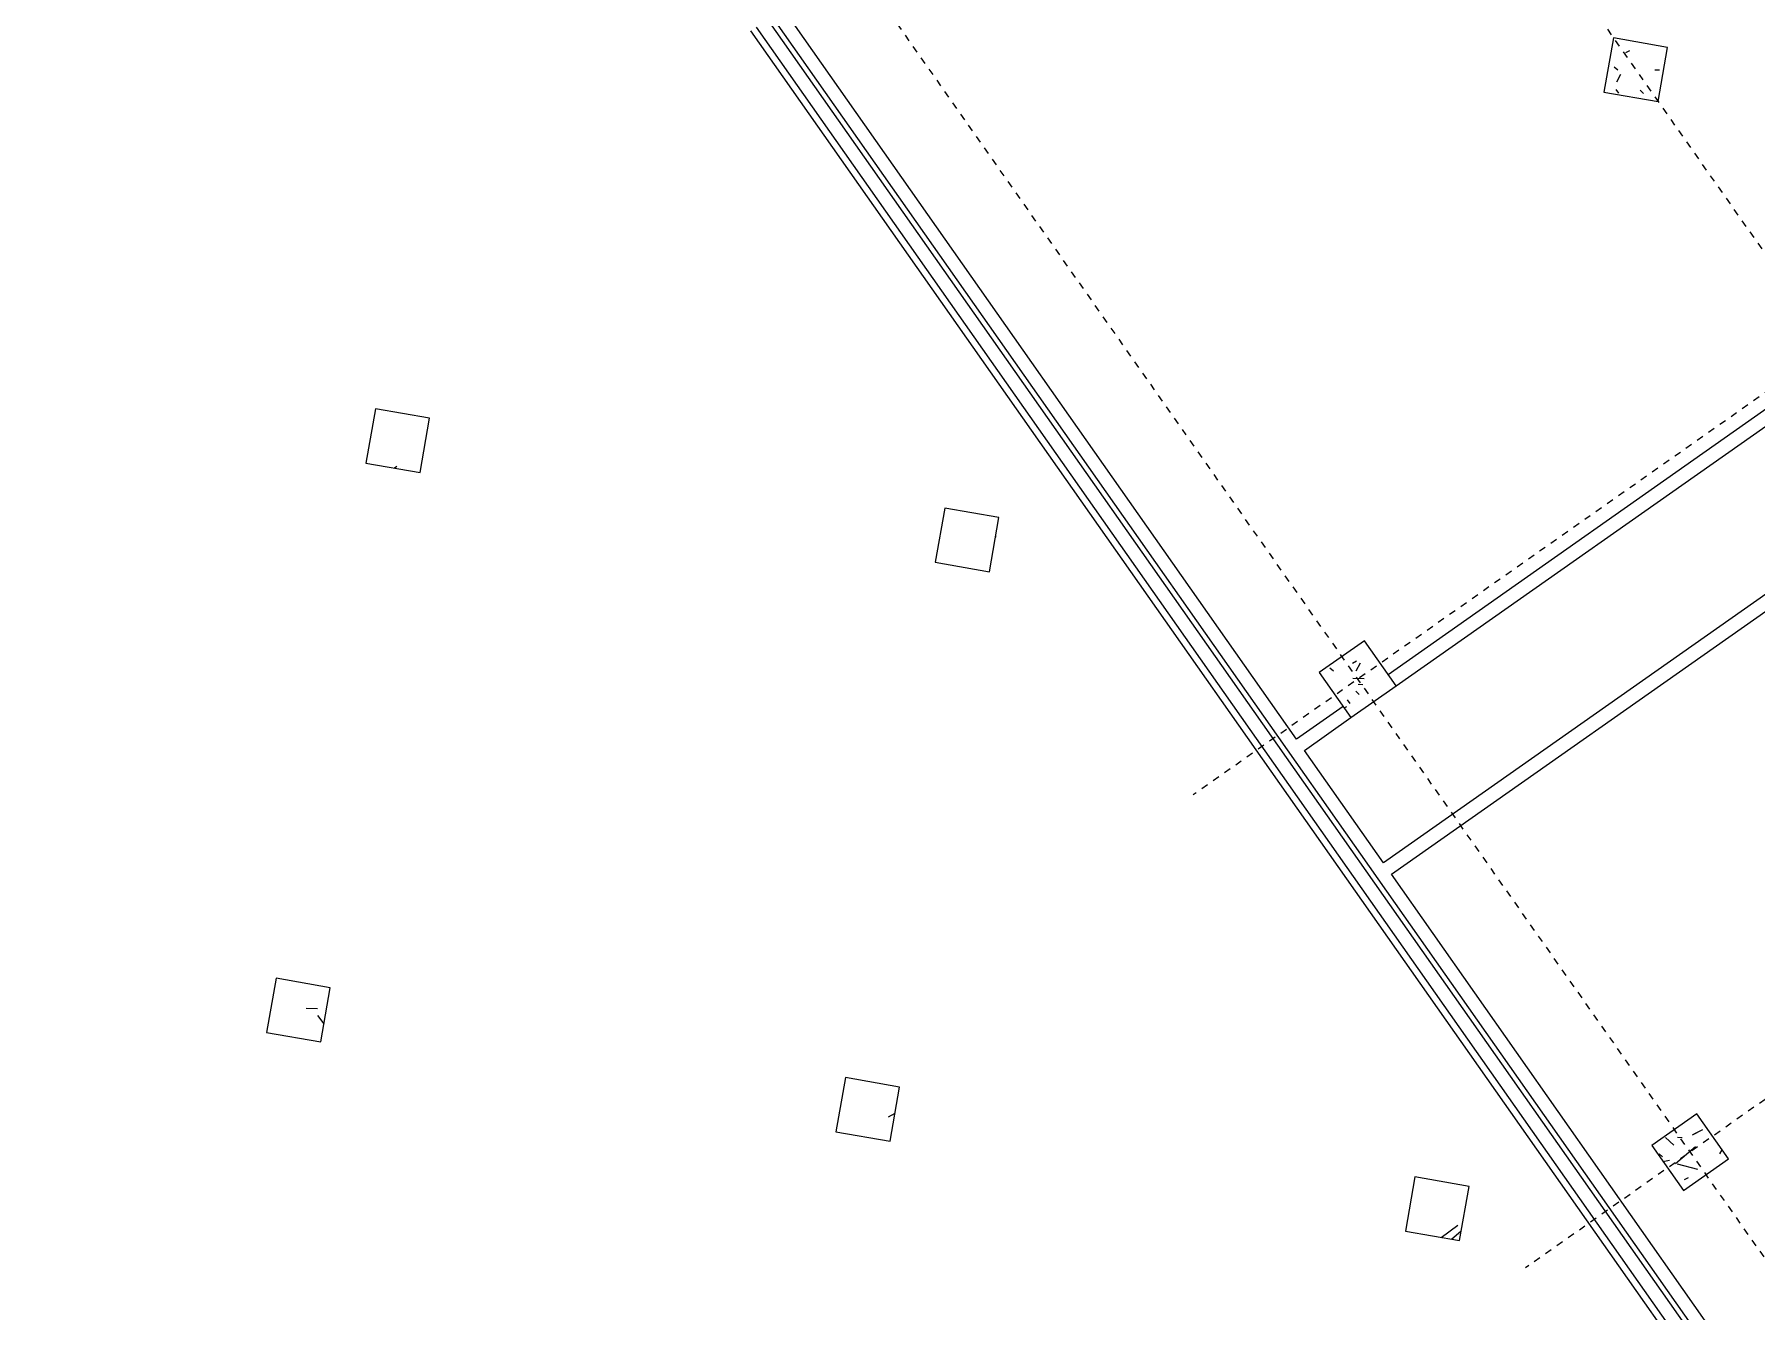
# Model space of a CAD drawing. Extents: x 274235 to 276654, y 142848 to 144425.
# Drawn here: x 275863.89 to 275888.92, y 143111.74 to 143130.3 of the extents above; entities that cross this region are included whole.
import ezdxf

# ---------------------------------------------------------------- set-up
doc = ezdxf.new("R2010")
doc.units = 0
doc.header["$LTSCALE"] = 1.5
doc.linetypes.add('ACM-G-CENTER', pattern=[50.800000000000004, 31.75, -6.350000000000001, 6.350000000000001, -6.350000000000001])
doc.layers.get('0').update_dxf_attribs({"linetype": 'CONTINUOUS', "lineweight": 0})
for name, color, linetype, lineweight in [('_ACM-A-DETL', 7, 'CONTINUOUS', 5), ('_ACM-A-GRID', 3, 'CONTINUOUS', 5), ('_ACM-A-WALL-FULL', 6, 'CONTINUOUS', 13), ('_ACM-S-STRU-CLOS', 5, 'CONTINUOUS', 5)]:
    doc.layers.add(name, color=color, linetype=linetype, lineweight=lineweight)

# ---------------------------------------------------------------- blocks, each defined once
blk = doc.blocks.new('M_Concrete-Rectangular-Column - 800 x 800mm-V780-B1_Working')
at = {"layer": '_ACM-S-STRU-CLOS'}
h = blk.add_hatch(dxfattribs=at)
h.set_pattern_fill('FP_490', color=256, style=0, pattern_type=2)
h.set_pattern_definition([(49.99999999999999, (-622204.125, -654804.566), (3643.681986006824, -318.7812880006761), [381, -4191]), (355, (-622204.125, -654804.566), (-704.8562580461121, 3821.135846227694), [304.8, -3352.8]), (100.451, (-621900.485, -654831.131), (2938.852362929117, 3502.332152374178), [323.8, -3561.801]), (46.184, (-622204.125, -653788.566), (5421.581227536012, -840.8562200555507), [571.5, -6286.5]), (96.636, (-621752.326, -653858.636), (4748.051319755933, 4948.551449789822), [485.7, -5342.701999999999]), (351.184, (-622204.125, -653788.566), (4748.100788072627, 4948.506072045693), [457.2, -5029.2]), (21, (-621696.125, -654042.566), (3032.287836333134, -2045.304476687058), [381, -4191]), (326, (-621696.125, -654042.566), (1236.042244531653, 3683.761809559103), [304.8, -3352.8]), (71.45100000000001, (-621443.434, -654213.0079999999), (4268.342513760047, 1638.424823382678), [323.8, -3561.801]), (37.50000000000001, (-622204.125, -654804.566), (61.77206501183639, 1691.100777463062), [167.64, -3144.52, 167.64, -6601.46]), (37.50000000000001, (-622204.125, -654804.566), (61.77206501183639, 1691.100777463062), [-3479.8, -3235.96, 167.64, -3197.86]), (7.499999999999999, (-622204.125, -654804.566), (1336.393250206115, 2003.61149636239), [167.64, -1772.92, 167.64, -4351.02]), (7.499999999999999, (-622204.125, -654804.566), (1336.393250206115, 2003.61149636239), [-2108.2, -3068.32, 167.64, -1115.06]), (327.5, (-623336.965, -654804.566), (2711.817807077548, -114.578640950727), [167.64, -1102.36, -9220.2]), (327.5, (-623336.965, -654804.566), (2711.817807077548, -114.578640950727), [-1270, 167.64, -3794.76, -5257.8]), (327.5, (-623336.965, -654804.566), (2711.817807077548, -114.578640950727), [-5232.4, 167.64, -5090.16]), (317.5, (-623844.965, -654804.566), (2962.585592803855, 508.5334453662156), [167.64, -1483.36, 167.64, -6197.6]), (317.5, (-623844.965, -654804.566), (2962.585592803855, 508.5334453662156), [-1818.64, -2463.8, 167.64, -3566.16])])
h.paths.add_polyline_path([(400.0000000006021, -399.99999999932), (400.0000000006021, 400.0000000006714), (-399.9999999993893, 400.0000000006714), (-399.9999999993893, -399.99999999932)])
at = {"layer": '_ACM-A-DETL', "color": 250}
for p, q in [((400.0000000000002, 400.0000000000002), (-399.9999999999999, 400.0000000000002)), ((-399.9999999999999, 400.0000000000002), (-399.9999999999999, -399.9999999999999)), ((400.0000000000002, -399.9999999999999), (400.0000000000002, 400.0000000000002)), ((-399.9999999999999, -399.9999999999999), (400.0000000000002, -399.9999999999999))]:
    blk.add_line(p, q, dxfattribs=at)
blk = doc.blocks.new('M_Concrete-Rectangular-Column - 800 x 800mm-V785-B1_Working')
at = {"layer": '_ACM-S-STRU-CLOS'}
h = blk.add_hatch(dxfattribs=at)
h.set_pattern_fill('FP_493', color=256, style=0, pattern_type=2)
h.set_pattern_definition([(49.99999999999999, (-622204.125, -646404.566), (3643.681986006824, -318.7812880006761), [381, -4191]), (355, (-622204.125, -646404.566), (-704.8562580461121, 3821.135846227694), [304.8, -3352.8]), (100.451, (-621900.485, -646431.131), (2938.852362929117, 3502.332152374178), [323.8, -3561.801]), (46.184, (-622204.125, -645388.566), (5421.581227536012, -840.8562200555507), [571.5, -6286.5]), (96.636, (-621752.326, -645458.636), (4748.051319755933, 4948.551449789822), [485.7, -5342.701999999999]), (351.184, (-622204.125, -645388.566), (4748.100788072627, 4948.506072045693), [457.2, -5029.2]), (21, (-621696.125, -645642.566), (3032.287836333134, -2045.304476687058), [381, -4191]), (326, (-621696.125, -645642.566), (1236.042244531653, 3683.761809559103), [304.8, -3352.8]), (71.45100000000001, (-621443.434, -645813.0079999999), (4268.342513760047, 1638.424823382678), [323.8, -3561.801]), (37.50000000000001, (-622204.125, -646404.566), (61.77206501183639, 1691.100777463062), [167.64, -3144.52, 167.64, -6601.46]), (37.50000000000001, (-622204.125, -646404.566), (61.77206501183639, 1691.100777463062), [-3479.8, -3235.96, 167.64, -3197.86]), (7.499999999999999, (-622204.125, -646404.566), (1336.393250206115, 2003.61149636239), [167.64, -1772.92, 167.64, -4351.02]), (7.499999999999999, (-622204.125, -646404.566), (1336.393250206115, 2003.61149636239), [-2108.2, -3068.32, 167.64, -1115.06]), (327.5, (-623336.965, -646404.566), (2711.817807077548, -114.578640950727), [167.64, -1102.36, -9220.2]), (327.5, (-623336.965, -646404.566), (2711.817807077548, -114.578640950727), [-1270, 167.64, -3794.76, -5257.8]), (327.5, (-623336.965, -646404.566), (2711.817807077548, -114.578640950727), [-5232.4, 167.64, -5090.16]), (317.5, (-623844.965, -646404.566), (2962.585592803855, 508.5334453662156), [167.64, -1483.36, 167.64, -6197.6]), (317.5, (-623844.965, -646404.566), (2962.585592803855, 508.5334453662156), [-1818.64, -2463.8, 167.64, -3566.16])])
h.paths.add_polyline_path([(400.0000000006368, -399.9999999994239), (400.0000000006194, 400.0000000005675), (-399.9999999993719, 400.0000000005675), (-399.9999999993547, -399.9999999994239)])
at = {"layer": '_ACM-A-DETL', "color": 250}
for p, q in [((400.0000000000002, 400.0000000000002), (-399.9999999999999, 400.0000000000002)), ((-399.9999999999999, 400.0000000000002), (-399.9999999999999, -399.9999999999999)), ((400.0000000000002, -399.9999999999999), (400.0000000000002, 400.0000000000002)), ((-399.9999999999999, -399.9999999999999), (400.0000000000002, -399.9999999999999))]:
    blk.add_line(p, q, dxfattribs=at)
blk = doc.blocks.new('M_Concrete-Rectangular-Column - 800 x 800mm-V873-B1_Working')
at = {"layer": '_ACM-S-STRU-CLOS'}
h = blk.add_hatch(dxfattribs=at)
h.set_pattern_fill('FP_549', color=256, style=0, pattern_type=2)
h.set_pattern_definition([(49.99999999999999, (-630604.125, -654804.566), (3643.681986006824, -318.7812880006761), [381, -4191]), (355, (-630604.125, -654804.566), (-704.8562580461121, 3821.135846227694), [304.8, -3352.8]), (100.451, (-630300.485, -654831.131), (2938.852362929117, 3502.332152374178), [323.8, -3561.801]), (46.184, (-630604.125, -653788.566), (5421.581919880712, -840.8554984886337), [571.5, -6286.5]), (96.636, (-630152.326, -653858.636), (4748.051319755933, 4948.551449789822), [485.7, -5342.701999999999]), (351.184, (-630604.125, -653788.566), (4748.100788072627, 4948.506072045693), [457.2, -5029.2]), (21, (-630096.125, -654042.566), (3032.287836333134, -2045.304476687058), [381, -4191]), (326, (-630096.125, -654042.566), (1236.042244531653, 3683.761809559103), [304.8, -3352.8]), (71.45100000000001, (-629843.434, -654213.0079999999), (4268.342513760047, 1638.424823382678), [323.8, -3561.801]), (37.50000000000001, (-630604.125, -654804.566), (61.77206501183639, 1691.100777463062), [167.64, -3144.52, 167.64, -6601.46]), (37.50000000000001, (-630604.125, -654804.566), (61.77206501183639, 1691.100777463062), [-3479.8, -3235.96, 167.64, -3197.86]), (7.499999999999999, (-630604.125, -654804.566), (1336.393250206115, 2003.61149636239), [167.64, -1772.92, 167.64, -4351.02]), (7.499999999999999, (-630604.125, -654804.566), (1336.393250206115, 2003.61149636239), [-2108.2, -3068.32, 167.64, -1115.06]), (327.5, (-631736.965, -654804.566), (2711.817807077548, -114.578640950727), [167.64, -1102.36, -9220.2]), (327.5, (-631736.965, -654804.566), (2711.817807077548, -114.578640950727), [-1270, 167.64, -3794.76, -5257.8]), (327.5, (-631736.965, -654804.566), (2711.817807077548, -114.578640950727), [-5232.4, 167.64, -5090.16]), (317.5, (-632244.965, -654804.566), (2962.585592803855, 508.5334453662156), [167.64, -1483.36, 167.64, -6197.6]), (317.5, (-632244.965, -654804.566), (2962.585592803855, 508.5334453662156), [-1818.64, -2463.8, 167.64, -3566.16])])
h.paths.add_polyline_path([(400.0000000005675, -399.9999999992853), (400.0000000005675, 400.0000000007061), (-399.9999999994413, 400.0000000007061), (-399.9999999994413, -399.9999999992853)])
at = {"layer": '_ACM-A-DETL', "color": 250}
for p, q in [((400.0000000000002, 400.0000000000002), (-399.9999999999999, 400.0000000000002)), ((-399.9999999999999, 400.0000000000002), (-399.9999999999999, -399.9999999999999)), ((400.0000000000002, -399.9999999999999), (400.0000000000002, 400.0000000000002)), ((-399.9999999999999, -399.9999999999999), (400.0000000000002, -399.9999999999999))]:
    blk.add_line(p, q, dxfattribs=at)
blk = doc.blocks.new('M_Concrete-Rectangular-Column - 800 x 800mm-V874-B1_Working')
at = {"layer": '_ACM-S-STRU-CLOS'}
h = blk.add_hatch(dxfattribs=at)
h.set_pattern_fill('FP_550', color=256, style=0, pattern_type=2)
h.set_pattern_definition([(49.99999999999999, (-630604.125, -646404.566), (3643.681986006824, -318.7812880006761), [381, -4191]), (355, (-630604.125, -646404.566), (-704.8562580461121, 3821.135846227694), [304.8, -3352.8]), (100.451, (-630300.485, -646431.131), (2938.852362929117, 3502.332152374178), [323.8, -3561.801]), (46.184, (-630604.125, -645388.566), (5421.581919880712, -840.8554984886337), [571.5, -6286.5]), (96.636, (-630152.326, -645458.636), (4748.051319755933, 4948.551449789822), [485.7, -5342.701999999999]), (351.184, (-630604.125, -645388.566), (4748.100788072627, 4948.506072045693), [457.2, -5029.2]), (21, (-630096.125, -645642.566), (3032.287836333134, -2045.304476687058), [381, -4191]), (326, (-630096.125, -645642.566), (1236.042244531653, 3683.761809559103), [304.8, -3352.8]), (71.45100000000001, (-629843.434, -645813.0079999999), (4268.342513760047, 1638.424823382678), [323.8, -3561.801]), (37.50000000000001, (-630604.125, -646404.566), (61.77206501183639, 1691.100777463062), [167.64, -3144.52, 167.64, -6601.46]), (37.50000000000001, (-630604.125, -646404.566), (61.77206501183639, 1691.100777463062), [-3479.8, -3235.96, 167.64, -3197.86]), (7.499999999999999, (-630604.125, -646404.566), (1336.393250206115, 2003.61149636239), [167.64, -1772.92, 167.64, -4351.02]), (7.499999999999999, (-630604.125, -646404.566), (1336.393250206115, 2003.61149636239), [-2108.2, -3068.32, 167.64, -1115.06]), (327.5, (-631736.965, -646404.566), (2711.817807077548, -114.578640950727), [167.64, -1102.36, -9220.2]), (327.5, (-631736.965, -646404.566), (2711.817807077548, -114.578640950727), [-1270, 167.64, -3794.76, -5257.8]), (327.5, (-631736.965, -646404.566), (2711.817807077548, -114.578640950727), [-5232.4, 167.64, -5090.16]), (317.5, (-632244.965, -646404.566), (2962.585592803855, 508.5334453662156), [167.64, -1483.36, 167.64, -6197.6]), (317.5, (-632244.965, -646404.566), (2962.585592803855, 508.5334453662156), [-1818.64, -2463.8, 167.64, -3566.16])])
h.paths.add_polyline_path([(400.0000000006021, -399.9999999993893), (400.0000000005847, 400.0000000006021), (-399.9999999994239, 400.0000000006021), (-399.9999999994066, -399.9999999993893)])
at = {"layer": '_ACM-A-DETL', "color": 250}
for p, q in [((400.0000000000002, 400.0000000000002), (-399.9999999999999, 400.0000000000002)), ((-399.9999999999999, 400.0000000000002), (-399.9999999999999, -399.9999999999999)), ((400.0000000000002, -399.9999999999999), (400.0000000000002, 400.0000000000002)), ((-399.9999999999999, -399.9999999999999), (400.0000000000002, -399.9999999999999))]:
    blk.add_line(p, q, dxfattribs=at)
blk = doc.blocks.new('M_Concrete-Rectangular-Column - 800 x 800mm-V879-B1_Working')
at = {"layer": '_ACM-S-STRU-CLOS'}
h = blk.add_hatch(dxfattribs=at)
h.set_pattern_fill('FP_553', color=256, style=0, pattern_type=2)
h.set_pattern_definition([(49.99999999999999, (-639004.125, -646404.566), (3643.681986006824, -318.7812880006761), [381, -4191]), (355, (-639004.125, -646404.566), (-704.8562580461121, 3821.135846227694), [304.8, -3352.8]), (100.451, (-638700.485, -646431.131), (2938.852362929117, 3502.332152374178), [323.8, -3561.801]), (46.184, (-639004.125, -645388.566), (5421.581919880712, -840.8554984886337), [571.5, -6286.5]), (96.636, (-638552.326, -645458.636), (4748.051319755933, 4948.551449789822), [485.7, -5342.701999999999]), (351.184, (-639004.125, -645388.566), (4748.100788072627, 4948.506072045693), [457.2, -5029.2]), (21, (-638496.125, -645642.566), (3032.287836333134, -2045.304476687058), [381, -4191]), (326, (-638496.125, -645642.566), (1236.042244531653, 3683.761809559103), [304.8, -3352.8]), (71.45100000000001, (-638243.434, -645813.0079999999), (4268.342513760047, 1638.424823382678), [323.8, -3561.801]), (37.50000000000001, (-639004.125, -646404.566), (61.77206501183639, 1691.100777463062), [167.64, -3144.52, 167.64, -6601.46]), (37.50000000000001, (-639004.125, -646404.566), (61.77206501183639, 1691.100777463062), [-3479.8, -3235.96, 167.64, -3197.86]), (7.499999999999999, (-639004.125, -646404.566), (1336.393250206115, 2003.61149636239), [167.64, -1772.92, 167.64, -4351.02]), (7.499999999999999, (-639004.125, -646404.566), (1336.393250206115, 2003.61149636239), [-2108.2, -3068.32, 167.64, -1115.06]), (327.5, (-640136.965, -646404.566), (2711.817807077548, -114.578640950727), [167.64, -1102.36, -9220.2]), (327.5, (-640136.965, -646404.566), (2711.817807077548, -114.578640950727), [-1270, 167.64, -3794.76, -5257.8]), (327.5, (-640136.965, -646404.566), (2711.817807077548, -114.578640950727), [-5232.4, 167.64, -5090.16]), (317.5, (-640644.965, -646404.566), (2962.585592803855, 508.5334453662156), [167.64, -1483.36, 167.64, -6197.6]), (317.5, (-640644.965, -646404.566), (2962.585592803855, 508.5334453662156), [-1818.64, -2463.8, 167.64, -3566.16])])
h.paths.add_polyline_path([(400.0000000005847, -399.9999999993547), (400.0000000005675, 400.0000000006368), (-399.9999999994239, 400.0000000006368), (-399.9999999994066, -399.9999999993547)])
at = {"layer": '_ACM-A-DETL', "color": 250}
for p, q in [((400.0000000000002, 400.0000000000002), (-399.9999999999999, 400.0000000000002)), ((-399.9999999999999, 400.0000000000002), (-399.9999999999999, -399.9999999999999)), ((400.0000000000002, -399.9999999999999), (400.0000000000002, 400.0000000000002)), ((-399.9999999999999, -399.9999999999999), (400.0000000000002, -399.9999999999999))]:
    blk.add_line(p, q, dxfattribs=at)
blk = doc.blocks.new('M_Concrete-Rectangular-Column - 800 x 800mm-V1057-B1_Working')
at = {"layer": '_ACM-S-STRU-CLOS'}
h = blk.add_hatch(dxfattribs=at)
h.set_pattern_fill('FP_661', color=256, style=0, pattern_type=2)
h.set_pattern_definition([(49.99999999999999, (-639004.125, -663204.566), (3643.681986006824, -318.7812880006761), [381, -4191]), (355, (-639004.125, -663204.566), (-704.8562580461121, 3821.135846227694), [304.8, -3352.8]), (100.451, (-638700.485, -663231.131), (2938.852362929117, 3502.332152374178), [323.8, -3561.801]), (46.184, (-639004.125, -662188.566), (5421.581919880712, -840.8554984886337), [571.5, -6286.5]), (96.636, (-638552.326, -662258.636), (4748.051319755933, 4948.551449789822), [485.7, -5342.701999999999]), (351.184, (-639004.125, -662188.566), (4748.100788072627, 4948.506072045693), [457.2, -5029.2]), (21, (-638496.125, -662442.566), (3032.287836333134, -2045.304476687058), [381, -4191]), (326, (-638496.125, -662442.566), (1236.042244531653, 3683.761809559103), [304.8, -3352.8]), (71.45100000000001, (-638243.434, -662613.0079999999), (4268.342513760047, 1638.424823382678), [323.8, -3561.801]), (37.50000000000001, (-639004.125, -663204.566), (61.77206501183639, 1691.100777463062), [167.64, -3144.52, 167.64, -6601.46]), (37.50000000000001, (-639004.125, -663204.566), (61.77206501183639, 1691.100777463062), [-3479.8, -3235.96, 167.64, -3197.86]), (7.499999999999999, (-639004.125, -663204.566), (1336.393250206115, 2003.61149636239), [167.64, -1772.92, 167.64, -4351.02]), (7.499999999999999, (-639004.125, -663204.566), (1336.393250206115, 2003.61149636239), [-2108.2, -3068.32, 167.64, -1115.06]), (327.5, (-640136.965, -663204.566), (2711.817807077548, -114.578640950727), [167.64, -1102.36, -9220.2]), (327.5, (-640136.965, -663204.566), (2711.817807077548, -114.578640950727), [-1270, 167.64, -3794.76, -5257.8]), (327.5, (-640136.965, -663204.566), (2711.817807077548, -114.578640950727), [-5232.4, 167.64, -5090.16]), (317.5, (-640644.965, -663204.566), (2962.585592803855, 508.5334453662156), [167.64, -1483.36, 167.64, -6197.6]), (317.5, (-640644.965, -663204.566), (2962.585592803855, 508.5334453662156), [-1818.64, -2463.8, 167.64, -3566.16])])
h.paths.add_polyline_path([(400.0000000006714, -399.9999999992507), (400.0000000006541, 400.0000000007407), (-399.9999999993373, 400.0000000007407), (-399.99999999932, -399.9999999992507)])
at = {"layer": '_ACM-A-DETL', "color": 250}
for p, q in [((400.0000000000002, 400.0000000000002), (-399.9999999999999, 400.0000000000002)), ((-399.9999999999999, 400.0000000000002), (-399.9999999999999, -399.9999999999999)), ((400.0000000000002, -399.9999999999999), (400.0000000000002, 400.0000000000002)), ((-399.9999999999999, -399.9999999999999), (400.0000000000002, -399.9999999999999))]:
    blk.add_line(p, q, dxfattribs=at)
blk = doc.blocks.new('M_Concrete-Rectangular-Column - 800 x 800mm-V1075-B1_Working')
at = {"layer": '_ACM-S-STRU-CLOS'}
h = blk.add_hatch(dxfattribs=at)
h.set_pattern_fill('FP_672', color=256, style=0, pattern_type=2)
h.set_pattern_definition([(4.999999999999999, (-912400.595, -3791.69), (2351.059830332032, -2801.884651253352), [381, -4191]), (310, (-912400.595, -3791.69), (2203.542428876418, 3200.35970852878), [304.8, -3352.8]), (55.451, (-912204.6740000001, -4025.18), (4554.605249644746, 398.4403801781702), [323.8, -3561.801]), (1.184, (-911682.175, -3073.269), (3239.061715540233, -4428.211985948568), [571.5, -6286.5]), (51.63600000000001, (-911412.252, -3442.286), (6856.533572818061, 141.775001575746), [485.6999999999999, -5342.701999999998]), (306.184, (-911682.175, -3073.269), (6856.536465289661, 141.7079352829701), [457.2, -5029.2]), (336, (-911502.57, -3612.085), (697.9026265240216, -3590.399956637265), [381, -4191]), (281, (-911502.57, -3612.085), (3478.826808756641, 1730.799102873897), [304.8, -3352.8]), (26.451, (-911444.411, -3911.285), (4176.715238984827, -1859.632632828301), [323.8, -3561.801]), (352.5, (-912400.595, -3791.69), (1239.46827347174, 1152.109381356208), [167.64, -3144.52, 167.64, -6601.46]), (352.5, (-912400.595, -3791.69), (1239.46827347174, 1152.109381356208), [-3479.8, -3235.96, 167.64, -3197.86]), (322.5, (-912400.595, -3791.69), (2361.740005493846, 471.7945463884976), [167.64, -1772.92, 167.64, -4351.02]), (322.5, (-912400.595, -3791.69), (2361.740005493846, 471.7945463884976), [-2108.2, -3068.32, 167.64, -1115.06]), (282.5, (-913201.6340000001, -2990.651), (1836.525426731569, -1998.564094722365), [167.64, -1102.36, 167.64, -9052.56]), (282.5, (-913201.6340000001, -2990.651), (1836.525426731569, -1998.564094722365), [-1437.64, -3794.76, 167.64, -5090.16]), (272.5, (-913560.845, -2631.441), (2454.451810195783, -1735.276914838564), [167.64, -1483.36, 167.64, -6197.6]), (272.5, (-913560.845, -2631.441), (2454.451810195783, -1735.276914838564), [-1818.64, -2463.8, 167.64, -3566.16])])
h.paths.add_polyline_path([(-399.9999999988868, -399.9999999998398), (400.0000000011219, -399.9999999998398), (400.0000000011392, 400.000000000117), (-399.9999999989042, 400.000000000117)])
at = {"layer": '_ACM-A-DETL', "color": 250}
for p, q in [((400.0000000000002, 400.0000000000002), (-399.9999999999999, 400.0000000000002)), ((-399.9999999999999, 400.0000000000002), (-399.9999999999999, -399.9999999999999)), ((400.0000000000002, -399.9999999999999), (400.0000000000002, 400.0000000000002)), ((-399.9999999999999, -399.9999999999999), (400.0000000000002, -399.9999999999999))]:
    blk.add_line(p, q, dxfattribs=at)
blk = doc.blocks.new('M_Concrete-Rectangular-Column - 800 x 800mm-V1077-B1_Working')
at = {"layer": '_ACM-S-STRU-CLOS'}
h = blk.add_hatch(dxfattribs=at)
h.set_pattern_fill('FP_674', color=256, style=0, pattern_type=2)
h.set_pattern_definition([(4.999999999999999, (-912400.595, -12191.69), (2351.059830332032, -2801.884651253352), [381, -4191]), (310, (-912400.595, -12191.69), (2203.542428876418, 3200.35970852878), [304.8, -3352.8]), (55.451, (-912204.6740000001, -12425.18), (4554.605249644746, 398.4403801781702), [323.8, -3561.801]), (1.184, (-911682.175, -11473.269), (3239.061715540233, -4428.211985948568), [571.5, -6286.5]), (51.63600000000001, (-911412.252, -11842.286), (6856.533572818061, 141.775001575746), [485.6999999999999, -5342.701999999998]), (306.184, (-911682.175, -11473.269), (6856.536465289661, 141.7079352829701), [457.2, -5029.2]), (336, (-911502.57, -12012.085), (697.9026265240216, -3590.399956637265), [381, -4191]), (281, (-911502.57, -12012.085), (3478.826808756641, 1730.799102873897), [304.8, -3352.8]), (26.451, (-911444.411, -12311.285), (4176.715238984827, -1859.632632828301), [323.8, -3561.801]), (352.5, (-912400.595, -12191.69), (1239.46827347174, 1152.109381356208), [167.64, -3144.52, 167.64, -6601.46]), (352.5, (-912400.595, -12191.69), (1239.46827347174, 1152.109381356208), [-3479.8, -3235.96, 167.64, -3197.86]), (322.5, (-912400.595, -12191.69), (2361.740005493846, 471.7945463884976), [167.64, -1772.92, 167.64, -4351.02]), (322.5, (-912400.595, -12191.69), (2361.740005493846, 471.7945463884976), [-2108.2, -3068.32, 167.64, -1115.06]), (282.5, (-913201.6340000001, -11390.651), (1836.525426731569, -1998.564094722365), [167.64, -1102.36, 167.64, -9052.56]), (282.5, (-913201.6340000001, -11390.651), (1836.525426731569, -1998.564094722365), [-1437.64, -3794.76, 167.64, -5090.16]), (272.5, (-913560.845, -11031.441), (2454.451810195783, -1735.276914838564), [167.64, -1483.36, 167.64, -6197.6]), (272.5, (-913560.845, -11031.441), (2454.451810195783, -1735.276914838564), [-1818.64, -2463.8, 167.64, -3566.16])])
h.paths.add_polyline_path([(-399.9999999989735, -399.9999999998398), (400.0000000010526, -399.9999999998398), (400.0000000010352, 400.0000000001863), (-399.9999999989908, 400.0000000001863)])
at = {"layer": '_ACM-A-DETL', "color": 250}
for p, q in [((400.0000000000002, 400.0000000000002), (-399.9999999999999, 400.0000000000002)), ((-399.9999999999999, 400.0000000000002), (-399.9999999999999, -399.9999999999999)), ((400.0000000000002, -399.9999999999999), (400.0000000000002, 400.0000000000002)), ((-399.9999999999999, -399.9999999999999), (400.0000000000002, -399.9999999999999))]:
    blk.add_line(p, q, dxfattribs=at)
blk = doc.blocks.new('BASEMENT20250512')
at = {"layer": '_ACM-A-WALL-FULL', "lineweight": 9}
for p, q in [((635817.3293357753, 652776.1395922169), (626708.0674604292, 661885.4014389215)), ((626566.6461044142, 661743.9800824618), (659906.0606241095, 628404.5656675935)), ((642342.0973291686, 659300.9075856102), (636968.0857921507, 653926.8960485923)), ((637109.5071483883, 653785.4746923553), (642483.5186854061, 659159.486229373)), ((643157.0251888174, 657004.5656080381), (637372.9642568314, 651220.5046760521)), ((637514.3856132911, 651079.0833200372), (643239.867901292, 656804.5656080381)), ((636402.4003672015, 653361.210623643), (635817.3293357753, 652776.1395922169)), ((635958.750692235, 652634.718236202), (636543.821723439, 653219.789267406)), ((637372.9642568314, 651220.5046760521), (635958.750692235, 652634.718236202)), ((649747.3329042646, 638846.136067527), (637514.3856132911, 651079.0833200372))]:
    blk.add_line(p, q, dxfattribs=at)
at = {"layer": '_ACM-S-STRU-CLOS'}
for name, p in [('M_Concrete-Rectangular-Column - 800 x 800mm-V1057-B1_Working', (639004.1247316952, 663204.5656080381)), ('M_Concrete-Rectangular-Column - 800 x 800mm-V780-B1_Working', (622204.1247912508, 654804.5656378161)), ('M_Concrete-Rectangular-Column - 800 x 800mm-V873-B1_Working', (630604.1247614729, 654804.5656378161)), ('M_Concrete-Rectangular-Column - 800 x 800mm-V785-B1_Working', (622204.1247912508, 646404.565667594)), ('M_Concrete-Rectangular-Column - 800 x 800mm-V874-B1_Working', (630604.1247614729, 646404.565667594)), ('M_Concrete-Rectangular-Column - 800 x 800mm-V879-B1_Working', (639004.1247316952, 646404.565667594))]:
    blk.add_blockref(name, p, dxfattribs=at)
at = {"layer": '_ACM-S-STRU-CLOS', "rotation": 44.99999999999453}
for name, p in [('M_Concrete-Rectangular-Column - 800 x 800mm-V1077-B1_Working', (636543.8217234388, 653785.4746923553)), ('M_Concrete-Rectangular-Column - 800 x 800mm-V1075-B1_Working', (642483.5186640127, 647845.7777517814))]:
    blk.add_blockref(name, p, dxfattribs=at)
blk = doc.blocks.new('M_Concrete-Rectangular-Column - 800 x 800mm-V17-F5_Working')
at = {"layer": '_ACM-S-STRU-CLOS'}
h = blk.add_hatch(dxfattribs=at)
h.set_pattern_fill('FP_22', color=256, style=0, pattern_type=2)
h.set_pattern_definition([(49.99999999999999, (-639004.125, -663204.566), (1457.47235942743, -127.5124112941153), [152.4, -1676.4]), (355, (-639004.125, -663204.566), (-281.9423214106538, 1528.454121820989), [121.92, -1341.12]), (100.451, (-638882.669, -663215.192), (1175.54117813264, 1400.932700546505), [129.52, -1424.721]), (46.184, (-639004.125, -662798.166), (2168.632479325518, -336.3419224575734), [228.6, -2514.6]), (96.636, (-638823.405, -662826.194), (1899.220703450187, 1979.420801688256), [194.28, -2137.081]), (351.184, (-639004.125, -662798.166), (1899.240117591927, 1979.402459470636), [182.88, -2011.68]), (21, (-638800.925, -662899.7660000001), (1212.914804469988, -818.1214889162425), [152.4, -1676.4]), (326, (-638800.925, -662899.7660000001), (494.4169517815951, 1473.504446177546), [121.92, -1341.12]), (71.45100000000001, (-638699.8489999999, -662967.942), (1707.337131491297, 655.3696761195706), [129.52, -1424.721]), (37.50000000000001, (-639004.125, -663204.566), (24.70938685064226, 676.4402371484604), [67.056, -1257.808, 67.056, -2640.584]), (37.50000000000001, (-639004.125, -663204.566), (24.70938685064226, 676.4402371484604), [-1391.92, -1294.384, 67.056, -1279.144]), (7.499999999999999, (-639004.125, -663204.566), (534.5577488708675, 801.4442541774883), [67.056, -709.168, 67.056, -1740.408]), (7.499999999999999, (-639004.125, -663204.566), (534.5577488708675, 801.4442541774883), [-843.28, -1227.328, 67.056, -446.024]), (327.5, (-639457.261, -663204.566), (1084.727506429152, -45.83122648363428), [67.056, -440.944, 67.056, -3621.024]), (327.5, (-639457.261, -663204.566), (1084.727506429152, -45.83122648363428), [-575.056, -1517.904, 67.056, -2036.064]), (317.5, (-639660.461, -663204.566), (1185.034654813092, 203.4135379393795), [67.056, -593.344, 67.056, -2479.04]), (317.5, (-639660.461, -663204.566), (1185.034654813092, 203.4135379393795), [-727.456, -985.52, 67.056, -1426.464])])
h.paths.add_polyline_path([(400.00000000081, -399.9999999992507), (400.00000000081, 400.0000000007753), (-399.9999999991987, 400.00000000081), (-399.9999999991987, -399.999999999216)])
at = {"layer": '_ACM-A-DETL'}
for p, q in [((400.0000000000002, 400.0000000000002), (-399.9999999999999, 400.0000000000002)), ((-399.9999999999999, 400.0000000000002), (-399.9999999999999, -399.9999999999999)), ((400.0000000000002, -399.9999999999999), (400.0000000000002, 400.0000000000002)), ((-399.9999999999999, -399.9999999999999), (400.0000000000002, -399.9999999999999))]:
    blk.add_line(p, q, dxfattribs=at)
blk = doc.blocks.new('M_Concrete-Rectangular-Column - 800 x 800mm-V36-F5_Working')
at = {"layer": '_ACM-S-STRU-CLOS'}
h = blk.add_hatch(dxfattribs=at)
h.set_pattern_fill('FP_42', color=256, style=0, pattern_type=2)
h.set_pattern_definition([(4.999999999999999, (-912400.595, -3791.69), (940.4236980315761, -1120.75347945461), [152.4, -1676.4]), (310, (-912400.595, -3791.69), (881.4169468992006, 1280.143601645101), [121.92, -1341.12]), (55.451, (-912322.2270000001, -3885.086), (1821.84215116403, 159.3758739208037), [129.52, -1424.721]), (1.184, (-912113.2270000001, -3504.322), (1295.625077865399, -1771.284386199539), [228.6, -2514.6]), (51.63600000000001, (-912005.2579999999, -3651.928), (2742.61371007499, 56.71003331596489), [194.28, -2137.081]), (306.184, (-912113.2270000001, -3504.322), (2742.614468039805, 56.68333553822958), [182.88, -2011.68]), (336, (-912041.385, -3719.848), (279.1610305951743, -1436.159535889394), [152.4, -1676.4]), (281, (-912041.385, -3719.848), (1391.530565339019, 692.3194066623228), [121.92, -1341.12]), (26.451, (-912018.122, -3839.528), (1670.686005617264, -743.8533212809045), [129.52, -1424.721]), (352.5, (-912400.595, -3791.69), (495.7876537561635, 460.8433037540618), [67.056, -1257.808, 67.056, -2640.584]), (352.5, (-912400.595, -3791.69), (495.7876537561635, 460.8433037540618), [-1391.92, -1294.384, 67.056, -1279.144]), (322.5, (-912400.595, -3791.69), (944.6960760343029, 188.7172577094912), [67.056, -709.168, 67.056, -1740.408]), (322.5, (-912400.595, -3791.69), (944.6960760343029, 188.7172577094912), [-843.28, -1227.328, 67.056, -446.024]), (282.5, (-912721.0109999999, -3471.274), (734.6106044989533, -799.425746572302), [67.056, -440.944, 67.056, -3621.024]), (282.5, (-912721.0109999999, -3471.274), (734.6106044989533, -799.425746572302), [-575.056, -1517.904, 67.056, -2036.064]), (272.5, (-912864.695, -3327.59), (981.7811324214794, -694.1109482973148), [67.056, -593.344, 67.056, -2479.04]), (272.5, (-912864.695, -3327.59), (981.7811324214794, -694.1109482973148), [-727.456, -985.52, 67.056, -1426.464])])
h.paths.add_polyline_path([(-399.9999999989908, -400.000000000013), (400.0000000010006, -399.9999999999783), (400.0000000010006, 400.000000000013), (-399.9999999989735, 400.0000000000477)])
at = {"layer": '_ACM-A-DETL'}
for p, q in [((400.0000000000002, 400.0000000000002), (-399.9999999999999, 400.0000000000002)), ((-399.9999999999999, 400.0000000000002), (-399.9999999999999, -399.9999999999999)), ((400.0000000000002, -399.9999999999999), (400.0000000000002, 400.0000000000002)), ((-399.9999999999999, -399.9999999999999), (400.0000000000002, -399.9999999999999))]:
    blk.add_line(p, q, dxfattribs=at)
blk = doc.blocks.new('M_Concrete-Rectangular-Column - 800 x 800mm-V38-F5_Working')
at = {"layer": '_ACM-S-STRU-CLOS'}
h = blk.add_hatch(dxfattribs=at)
h.set_pattern_fill('FP_44', color=256, style=0, pattern_type=2)
h.set_pattern_definition([(4.999999999999999, (-912400.595, -12191.69), (940.4236980315761, -1120.75347945461), [152.4, -1676.4]), (310, (-912400.595, -12191.69), (881.4169468992006, 1280.143601645101), [121.92, -1341.12]), (55.451, (-912322.2270000001, -12285.086), (1821.84215116403, 159.3758739208037), [129.52, -1424.721]), (1.184, (-912113.2270000001, -11904.322), (1295.625077865399, -1771.284386199539), [228.6, -2514.6]), (51.63600000000001, (-912005.2579999999, -12051.928), (2742.61371007499, 56.71003331596489), [194.28, -2137.081]), (306.184, (-912113.2270000001, -11904.322), (2742.614468039805, 56.68333553822958), [182.88, -2011.68]), (336, (-912041.385, -12119.848), (279.1610305951743, -1436.159535889394), [152.4, -1676.4]), (281, (-912041.385, -12119.848), (1391.530565339019, 692.3194066623228), [121.92, -1341.12]), (26.451, (-912018.122, -12239.528), (1670.686005617264, -743.8533212809045), [129.52, -1424.721]), (352.5, (-912400.595, -12191.69), (495.7876537561635, 460.8433037540618), [67.056, -1257.808, 67.056, -2640.584]), (352.5, (-912400.595, -12191.69), (495.7876537561635, 460.8433037540618), [-1391.92, -1294.384, 67.056, -1279.144]), (322.5, (-912400.595, -12191.69), (944.6960760343029, 188.7172577094912), [67.056, -709.168, 67.056, -1740.408]), (322.5, (-912400.595, -12191.69), (944.6960760343029, 188.7172577094912), [-843.28, -1227.328, 67.056, -446.024]), (282.5, (-912721.0109999999, -11871.274), (734.6106044989533, -799.425746572302), [67.056, -440.944, 67.056, -3621.024]), (282.5, (-912721.0109999999, -11871.274), (734.6106044989533, -799.425746572302), [-575.056, -1517.904, 67.056, -2036.064]), (272.5, (-912864.695, -11727.59), (981.7811324214794, -694.1109482973148), [67.056, -593.344, 67.056, -2479.04]), (272.5, (-912864.695, -11727.59), (981.7811324214794, -694.1109482973148), [-727.456, -985.52, 67.056, -1426.464])])
h.paths.add_polyline_path([(-399.9999999988522, -399.9999999999783), (400.0000000011392, -399.9999999999783), (400.0000000011565, 400.0000000000477), (-399.9999999988695, 400.0000000000477)])
at = {"layer": '_ACM-A-DETL'}
for p, q in [((400.0000000000002, 400.0000000000002), (-399.9999999999999, 400.0000000000002)), ((-399.9999999999999, 400.0000000000002), (-399.9999999999999, -399.9999999999999)), ((400.0000000000002, -399.9999999999999), (400.0000000000002, 400.0000000000002)), ((-399.9999999999999, -399.9999999999999), (400.0000000000002, -399.9999999999999))]:
    blk.add_line(p, q, dxfattribs=at)
blk = doc.blocks.new('5f0512')
at = {"layer": '_ACM-A-GRID', "linetype": 'ACM-G-CENTER'}
for p, q in [((-381365.5930496191, -47034.40543170681), (-316142.7261818273, -112257.2722995107)), ((-337120.6048401807, -50079.3937898326), (-365726.851025769, -78685.63997541543)), ((-387305.2900115867, -52974.10239367338), (-322082.4231437949, -118196.9692614774)), ((-331180.9078996074, -56019.09073040704), (-359787.1540851956, -84625.33691598987))]:
    blk.add_line(p, q, dxfattribs=at)
at = {"layer": '_ACM-A-WALL-FULL'}
blk.add_line((-373899.4936376169, -68784.06184180244), (-345735.5326572664, -96948.0227335993), dxfattribs=at)
at = {"layer": '_ACM-A-WALL-FULL', "lineweight": 18}
for p, q in [((-345594.1113012515, -96806.6013771398), (-373758.072281602, -68642.64048534282)), ((-373970.2043156244, -68854.77252003236), (-345806.2433352739, -97018.73341182922))]:
    blk.add_line(p, q, dxfattribs=at)
at = {"layer": '_ACM-S-STRU-CLOS'}
blk.add_blockref('M_Concrete-Rectangular-Column - 800 x 800mm-V17-F5_Working', (-361199.9987195516, -67199.99976177595), dxfattribs=at)
at = {"layer": '_ACM-S-STRU-CLOS', "rotation": 44.99999999999453}
for name, p in [('M_Concrete-Rectangular-Column - 800 x 800mm-V38-F5_Working', (-363660.301727808, -76619.0906774588)), ('M_Concrete-Rectangular-Column - 800 x 800mm-V36-F5_Working', (-357720.6047872341, -82558.78761803266))]:
    blk.add_blockref(name, p, dxfattribs=at)

msp = doc.modelspace()

# ---------------------------------------------------------------- block references
at = {"xscale": 0.0009999999999999994, "yscale": 0.001, "zscale": 0.001, "rotation": 350.1075696352769}
msp.add_blockref('BASEMENT20250512', (275143.7222229671, 142586.2208173259), dxfattribs=at)

# ---------------------------------------------------------------- next in the draw order: block references
msp.add_blockref('5f0512', (276254.5380815538, 143133.931731411), dxfattribs=at)

doc.saveas('drawing.dxf')
